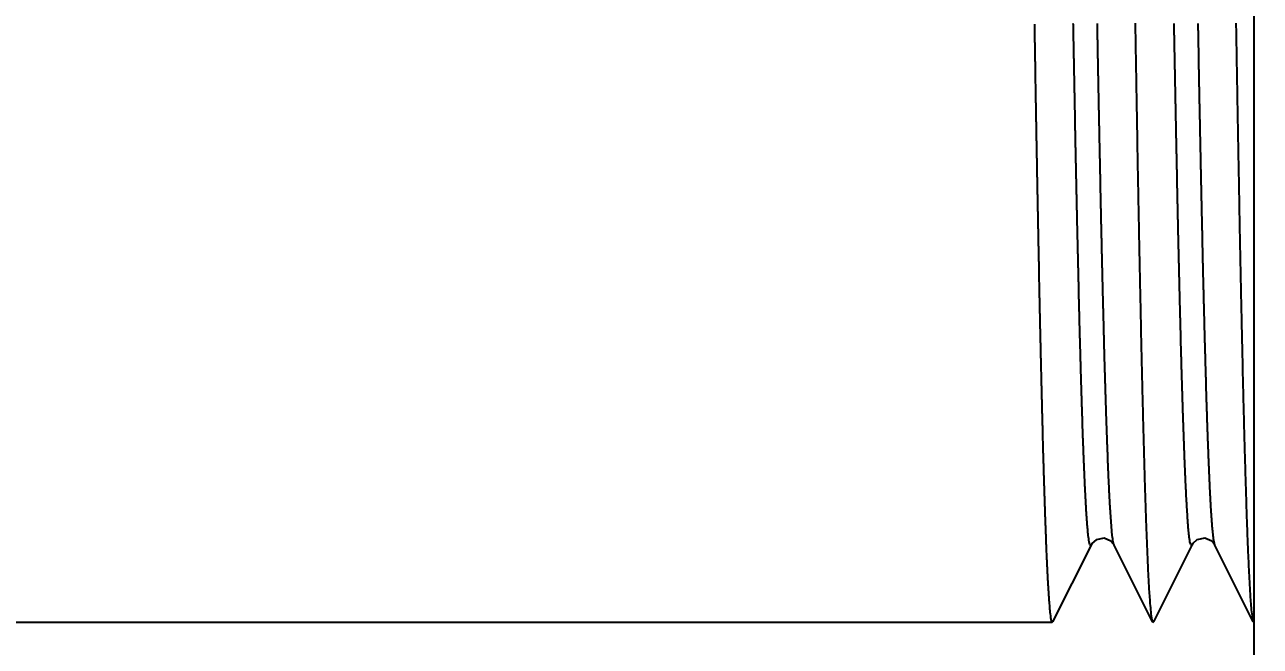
# Model space of a CAD drawing. Header units: millimetres. Extents: x 0 to 3800, y -67 to 2530.
# Drawn here: x 2279.82 to 2298.69, y 1448.22 to 1457.72 of the extents above; entities that cross this region are included whole.
import ezdxf

# ---------------------------------------------------------------- set-up
doc = ezdxf.new("R2010")
doc.units = ezdxf.units.MM
doc.layers.add('내부선 및 부속', color=4, linetype='Continuous')
doc.layers.add('치수선', color=7, linetype='Continuous')
doc.styles.add('____', font='')
doc.styles.get('____').set_extended_font_data('굴림')
doc.dimstyles.new('MSADIM', dxfattribs={"dimtxt": 33, "dimasz": 17, "dimexe": 10, "dimexo": 7.5, "dimgap": 10, "dimtad": 0, "dimtih": 1, "dimtoh": 1, "dimdec": 0, "dimzin": 1, "dimdsep": 46, "dimtxsty": '____', "dimcen": 11.25, "dimadec": 0, "dimazin": 0, "dimtfac": 1, "dimtdec": 0, "dimtix": 1, "dimtmove": 0, "dimatfit": 3, "dimfxl": 1, "dimtolj": 1, "dimtzin": 1, "dimarcsym": 0})

# ---------------------------------------------------------------- blocks, each defined once
blk = doc.blocks.new('*D35')
at = {"layer": '치수선', "color": 0, "linetype": 'Continuous', "lineweight": -2, "transparency": 16777216}
for p, q in [((2924.524, 1577.512), (2924.524, 1252.002)), ((2244.524, 1269.502), (2244.524, 1272.002)), ((2261.524, 1262.002), (2547.243, 1262.002)), ((2907.524, 1262.002), (2621.804, 1262.002))]:
    blk.add_line(p, q, dxfattribs=at)
at = {"layer": '치수선', "color": 0, "linetype": 'Continuous', "transparency": 16777216}
for points in [[(2261.524, 1264.835), (2261.524, 1259.168), (2244.524, 1262.002)], [(2907.524, 1264.835), (2907.524, 1259.168), (2924.524, 1262.002)]]:
    blk.add_solid(points, dxfattribs=at)
at = {"layer": '치수선', "color": 0, "linetype": 'Continuous', "transparency": 16777216, "insert": (2584.524, 1262.002), "char_height": 25, "attachment_point": 5, "style": '____'}
blk.add_mtext('\\A1;680', dxfattribs=at)

msp = doc.modelspace()

# ---------------------------------------------------------------- linework, layer by layer
at = {"layer": '내부선 및 부속', "linetype": 'Continuous'}
for p, q in [((2298.594, 1483.356), (2298.594, 1446.668)), ((2296.109, 1449.767), (2295.522, 1448.594)), ((2297.047, 1448.594), (2296.46, 1449.767)), ((2297.649, 1449.767), (2297.062, 1448.594)), ((2298.587, 1448.594), (2298, 1449.767)), ((2260.948, 1448.587), (2295.515, 1448.587)), ((2260.948, 1448.587), (2295.515, 1448.587)), ((2295.514, 1448.587), (2295.515, 1448.587)), ((2297.047, 1448.594), (2297.055, 1448.587)), ((2297.055, 1448.587), (2297.062, 1448.594))]:
    msp.add_line(p, q, dxfattribs=at)
at = {"layer": '내부선 및 부속', "linetype": 'Continuous', "flags": 128}
for points in [[(2296.782, 1457.742), (2296.783, 1457.711), (2296.783, 1457.68), (2296.784, 1457.649), (2296.785, 1457.618), (2296.785, 1457.587), (2296.786, 1457.556), (2296.786, 1457.524), (2296.787, 1457.493), (2296.787, 1457.462), (2296.788, 1457.431), (2296.788, 1457.4), (2296.789, 1457.369), (2296.789, 1457.338), (2296.79, 1457.306), (2296.79, 1457.275), (2296.791, 1457.244), (2296.791, 1457.213), (2296.792, 1457.182), (2296.792, 1457.151), (2296.793, 1457.12), (2296.793, 1457.089), (2296.794, 1457.057), (2296.795, 1457.026), (2296.795, 1456.995), (2296.796, 1456.964), (2296.796, 1456.933), (2296.797, 1456.902), (2296.797, 1456.871), (2296.798, 1456.839), (2296.798, 1456.808), (2296.799, 1456.777), (2296.799, 1456.746), (2296.8, 1456.715), (2296.8, 1456.684), (2296.801, 1456.653), (2296.801, 1456.622), (2296.802, 1456.59), (2296.803, 1456.559), (2296.803, 1456.528), (2296.803, 1456.528), (2296.804, 1456.497), (2296.804, 1456.466), (2296.805, 1456.435), (2296.805, 1456.404), (2296.806, 1456.372), (2296.806, 1456.341), (2296.807, 1456.31), (2296.807, 1456.279), (2296.808, 1456.248), (2296.809, 1456.217), (2296.809, 1456.186), (2296.81, 1456.155), (2296.81, 1456.123), (2296.811, 1456.092), (2296.811, 1456.061), (2296.812, 1456.03), (2296.812, 1455.999), (2296.813, 1455.968), (2296.814, 1455.937), (2296.814, 1455.905), (2296.815, 1455.874), (2296.815, 1455.843), (2296.816, 1455.812), (2296.816, 1455.781), (2296.817, 1455.75), (2296.817, 1455.719), (2296.818, 1455.688), (2296.819, 1455.656), (2296.819, 1455.625), (2296.82, 1455.594), (2296.82, 1455.563), (2296.821, 1455.532), (2296.821, 1455.501), (2296.822, 1455.47), (2296.823, 1455.438), (2296.823, 1455.407), (2296.824, 1455.376), (2296.824, 1455.345), (2296.825, 1455.314), (2296.825, 1455.283), (2296.826, 1455.252), (2296.827, 1455.221), (2296.827, 1455.189), (2296.828, 1455.158), (2296.828, 1455.127), (2296.829, 1455.096), (2296.83, 1455.065), (2296.83, 1455.034), (2296.831, 1455.003), (2296.831, 1454.972), (2296.832, 1454.94), (2296.832, 1454.909), (2296.833, 1454.878), (2296.834, 1454.847), (2296.834, 1454.816), (2296.835, 1454.785), (2296.835, 1454.754), (2296.836, 1454.722), (2296.837, 1454.691), (2296.837, 1454.66), (2296.838, 1454.629), (2296.838, 1454.598), (2296.839, 1454.567), (2296.84, 1454.536), (2296.84, 1454.505), (2296.841, 1454.473), (2296.841, 1454.442), (2296.842, 1454.411), (2296.843, 1454.38), (2296.843, 1454.349), (2296.844, 1454.318), (2296.844, 1454.287), (2296.845, 1454.255), (2296.846, 1454.224), (2296.846, 1454.193), (2296.847, 1454.162), (2296.848, 1454.131), (2296.848, 1454.1), (2296.849, 1454.069), (2296.849, 1454.038), (2296.85, 1454.006), (2296.851, 1453.975), (2296.851, 1453.944), (2296.852, 1453.913), (2296.853, 1453.882), (2296.853, 1453.851), (2296.854, 1453.82), (2296.854, 1453.789), (2296.855, 1453.757), (2296.856, 1453.726), (2296.856, 1453.695), (2296.857, 1453.664), (2296.858, 1453.633), (2296.858, 1453.602), (2296.859, 1453.571), (2296.86, 1453.539), (2296.86, 1453.508), (2296.861, 1453.477), (2296.862, 1453.446), (2296.862, 1453.415), (2296.862, 1453.415), (2296.863, 1453.384), (2296.864, 1453.353), (2296.864, 1453.322), (2296.865, 1453.29), (2296.866, 1453.259), (2296.866, 1453.228), (2296.867, 1453.197), (2296.868, 1453.166), (2296.868, 1453.135), (2296.869, 1453.104), (2296.87, 1453.073), (2296.87, 1453.041), (2296.871, 1453.01), (2296.872, 1452.979), (2296.872, 1452.948), (2296.873, 1452.917), (2296.874, 1452.886), (2296.874, 1452.855), (2296.875, 1452.823), (2296.876, 1452.792), (2296.876, 1452.761), (2296.877, 1452.73), (2296.878, 1452.699), (2296.878, 1452.668), (2296.879, 1452.637), (2296.88, 1452.606), (2296.881, 1452.574), (2296.881, 1452.543), (2296.882, 1452.512), (2296.883, 1452.481), (2296.883, 1452.45), (2296.884, 1452.419), (2296.885, 1452.388), (2296.886, 1452.357), (2296.886, 1452.325), (2296.887, 1452.294), (2296.888, 1452.263), (2296.889, 1452.232), (2296.889, 1452.201), (2296.89, 1452.17), (2296.891, 1452.139), (2296.892, 1452.108), (2296.892, 1452.076), (2296.893, 1452.045), (2296.894, 1452.014), (2296.895, 1451.983), (2296.895, 1451.952), (2296.896, 1451.921), (2296.897, 1451.89), (2296.898, 1451.858), (2296.898, 1451.827), (2296.899, 1451.796), (2296.9, 1451.765), (2296.901, 1451.734), (2296.902, 1451.703), (2296.902, 1451.672), (2296.903, 1451.641), (2296.904, 1451.609), (2296.905, 1451.578), (2296.906, 1451.547), (2296.906, 1451.516), (2296.907, 1451.485), (2296.908, 1451.454), (2296.909, 1451.423), (2296.91, 1451.392), (2296.911, 1451.36), (2296.911, 1451.329), (2296.912, 1451.298), (2296.913, 1451.267), (2296.914, 1451.236), (2296.915, 1451.205), (2296.916, 1451.174), (2296.917, 1451.143), (2296.917, 1451.111), (2296.918, 1451.08), (2296.919, 1451.049), (2296.92, 1451.018), (2296.921, 1450.987), (2296.922, 1450.956), (2296.923, 1450.925), (2296.924, 1450.894), (2296.925, 1450.862), (2296.925, 1450.831), (2296.926, 1450.8), (2296.927, 1450.769), (2296.928, 1450.738), (2296.929, 1450.707), (2296.93, 1450.676), (2296.931, 1450.645), (2296.932, 1450.613), (2296.933, 1450.582), (2296.934, 1450.551), (2296.935, 1450.52), (2296.936, 1450.489), (2296.937, 1450.458), (2296.938, 1450.427), (2296.939, 1450.396), (2296.94, 1450.364), (2296.941, 1450.333), (2296.942, 1450.302), (2296.942, 1450.302), (2296.943, 1450.271), (2296.944, 1450.24), (2296.945, 1450.209), (2296.946, 1450.178), (2296.947, 1450.147), (2296.948, 1450.116), (2296.95, 1450.084), (2296.951, 1450.053), (2296.952, 1450.022), (2296.953, 1449.991), (2296.954, 1449.96), (2296.955, 1449.929), (2296.956, 1449.898), (2296.958, 1449.867), (2296.959, 1449.835), (2296.96, 1449.804), (2296.961, 1449.773), (2296.963, 1449.742), (2296.964, 1449.711), (2296.965, 1449.68), (2296.966, 1449.649), (2296.968, 1449.618), (2296.969, 1449.587), (2296.97, 1449.555), (2296.972, 1449.524), (2296.973, 1449.493), (2296.975, 1449.462), (2296.976, 1449.431), (2296.978, 1449.4), (2296.979, 1449.369), (2296.981, 1449.338), (2296.982, 1449.307), (2296.984, 1449.276), (2296.985, 1449.244), (2296.987, 1449.213), (2296.989, 1449.182), (2296.991, 1449.151), (2296.992, 1449.12), (2296.994, 1449.089), (2296.996, 1449.058), (2296.998, 1449.027), (2297, 1448.996), (2297.002, 1448.965), (2297.005, 1448.934), (2297.007, 1448.903), (2297.009, 1448.872), (2297.012, 1448.841), (2297.015, 1448.81), (2297.018, 1448.779), (2297.021, 1448.748), (2297.024, 1448.717), (2297.028, 1448.686), (2297.033, 1448.655), (2297.039, 1448.624), (2297.048, 1448.595), (2297.048, 1448.595)], [(2298.322, 1457.742), (2298.323, 1457.711), (2298.323, 1457.68), (2298.324, 1457.649), (2298.324, 1457.618), (2298.325, 1457.587), (2298.325, 1457.556), (2298.326, 1457.524), (2298.326, 1457.493), (2298.327, 1457.462), (2298.327, 1457.431), (2298.328, 1457.4), (2298.329, 1457.369), (2298.329, 1457.338), (2298.33, 1457.306), (2298.33, 1457.275), (2298.331, 1457.244), (2298.331, 1457.213), (2298.332, 1457.182), (2298.332, 1457.151), (2298.333, 1457.12), (2298.333, 1457.089), (2298.334, 1457.057), (2298.334, 1457.026), (2298.335, 1456.995), (2298.335, 1456.964), (2298.336, 1456.933), (2298.336, 1456.902), (2298.337, 1456.871), (2298.338, 1456.839), (2298.338, 1456.808), (2298.339, 1456.777), (2298.339, 1456.746), (2298.34, 1456.715), (2298.34, 1456.684), (2298.341, 1456.653), (2298.341, 1456.622), (2298.342, 1456.59), (2298.342, 1456.559), (2298.343, 1456.528), (2298.343, 1456.528), (2298.343, 1456.497), (2298.344, 1456.466), (2298.345, 1456.435), (2298.345, 1456.404), (2298.346, 1456.372), (2298.346, 1456.341), (2298.347, 1456.31), (2298.347, 1456.279), (2298.348, 1456.248), (2298.348, 1456.217), (2298.349, 1456.186), (2298.349, 1456.155), (2298.35, 1456.123), (2298.351, 1456.092), (2298.351, 1456.061), (2298.352, 1456.03), (2298.352, 1455.999), (2298.353, 1455.968), (2298.353, 1455.937), (2298.354, 1455.905), (2298.354, 1455.874), (2298.355, 1455.843), (2298.356, 1455.812), (2298.356, 1455.781), (2298.357, 1455.75), (2298.357, 1455.719), (2298.358, 1455.688), (2298.358, 1455.656), (2298.359, 1455.625), (2298.36, 1455.594), (2298.36, 1455.563), (2298.361, 1455.532), (2298.361, 1455.501), (2298.362, 1455.47), (2298.362, 1455.438), (2298.363, 1455.407), (2298.364, 1455.376), (2298.364, 1455.345), (2298.365, 1455.314), (2298.365, 1455.283), (2298.366, 1455.252), (2298.366, 1455.221), (2298.367, 1455.189), (2298.368, 1455.158), (2298.368, 1455.127), (2298.369, 1455.096), (2298.369, 1455.065), (2298.37, 1455.034), (2298.371, 1455.003), (2298.371, 1454.972), (2298.372, 1454.94), (2298.372, 1454.909), (2298.373, 1454.878), (2298.373, 1454.847), (2298.374, 1454.816), (2298.375, 1454.785), (2298.375, 1454.754), (2298.376, 1454.722), (2298.376, 1454.691), (2298.377, 1454.66), (2298.378, 1454.629), (2298.378, 1454.598), (2298.379, 1454.567), (2298.379, 1454.536), (2298.38, 1454.505), (2298.381, 1454.473), (2298.381, 1454.442), (2298.382, 1454.411), (2298.382, 1454.38), (2298.383, 1454.349), (2298.384, 1454.318), (2298.384, 1454.287), (2298.385, 1454.255), (2298.386, 1454.224), (2298.386, 1454.193), (2298.387, 1454.162), (2298.387, 1454.131), (2298.388, 1454.1), (2298.389, 1454.069), (2298.389, 1454.038), (2298.39, 1454.006), (2298.39, 1453.975), (2298.391, 1453.944), (2298.392, 1453.913), (2298.392, 1453.882), (2298.393, 1453.851), (2298.394, 1453.82), (2298.394, 1453.789), (2298.395, 1453.757), (2298.396, 1453.726), (2298.396, 1453.695), (2298.397, 1453.664), (2298.397, 1453.633), (2298.398, 1453.602), (2298.399, 1453.571), (2298.399, 1453.539), (2298.4, 1453.508), (2298.401, 1453.477), (2298.401, 1453.446), (2298.402, 1453.415), (2298.402, 1453.415), (2298.403, 1453.384), (2298.403, 1453.353), (2298.404, 1453.322), (2298.405, 1453.29), (2298.405, 1453.259), (2298.406, 1453.228), (2298.407, 1453.197), (2298.407, 1453.166), (2298.408, 1453.135), (2298.409, 1453.104), (2298.409, 1453.073), (2298.41, 1453.041), (2298.411, 1453.01), (2298.411, 1452.979), (2298.412, 1452.948), (2298.413, 1452.917), (2298.413, 1452.886), (2298.414, 1452.855), (2298.415, 1452.823), (2298.416, 1452.792), (2298.416, 1452.761), (2298.417, 1452.73), (2298.418, 1452.699), (2298.418, 1452.668), (2298.419, 1452.637), (2298.42, 1452.606), (2298.42, 1452.574), (2298.421, 1452.543), (2298.422, 1452.512), (2298.423, 1452.481), (2298.423, 1452.45), (2298.424, 1452.419), (2298.425, 1452.388), (2298.425, 1452.357), (2298.426, 1452.325), (2298.427, 1452.294), (2298.428, 1452.263), (2298.428, 1452.232), (2298.429, 1452.201), (2298.43, 1452.17), (2298.431, 1452.139), (2298.431, 1452.108), (2298.432, 1452.076), (2298.433, 1452.045), (2298.434, 1452.014), (2298.434, 1451.983), (2298.435, 1451.952), (2298.436, 1451.921), (2298.437, 1451.89), (2298.437, 1451.858), (2298.438, 1451.827), (2298.439, 1451.796), (2298.44, 1451.765), (2298.441, 1451.734), (2298.441, 1451.703), (2298.442, 1451.672), (2298.443, 1451.641), (2298.444, 1451.609), (2298.445, 1451.578), (2298.445, 1451.547), (2298.446, 1451.516), (2298.447, 1451.485), (2298.448, 1451.454), (2298.449, 1451.423), (2298.45, 1451.392), (2298.45, 1451.36), (2298.451, 1451.329), (2298.452, 1451.298), (2298.453, 1451.267), (2298.454, 1451.236), (2298.455, 1451.205), (2298.455, 1451.174), (2298.456, 1451.143), (2298.457, 1451.111), (2298.458, 1451.08), (2298.459, 1451.049), (2298.46, 1451.018), (2298.461, 1450.987), (2298.462, 1450.956), (2298.463, 1450.925), (2298.463, 1450.894), (2298.464, 1450.862), (2298.465, 1450.831), (2298.466, 1450.8), (2298.467, 1450.769), (2298.468, 1450.738), (2298.469, 1450.707), (2298.47, 1450.676), (2298.471, 1450.645), (2298.472, 1450.613), (2298.473, 1450.582), (2298.474, 1450.551), (2298.475, 1450.52), (2298.476, 1450.489), (2298.477, 1450.458), (2298.478, 1450.427), (2298.479, 1450.396), (2298.48, 1450.364), (2298.481, 1450.333), (2298.482, 1450.302), (2298.482, 1450.302), (2298.483, 1450.271), (2298.484, 1450.24), (2298.485, 1450.209), (2298.486, 1450.178), (2298.487, 1450.147), (2298.488, 1450.116), (2298.489, 1450.084), (2298.491, 1450.053), (2298.492, 1450.022), (2298.493, 1449.991), (2298.494, 1449.96), (2298.495, 1449.929), (2298.496, 1449.898), (2298.497, 1449.867), (2298.499, 1449.835), (2298.5, 1449.804), (2298.501, 1449.773), (2298.502, 1449.742), (2298.504, 1449.711), (2298.505, 1449.68), (2298.506, 1449.649), (2298.508, 1449.618), (2298.509, 1449.587), (2298.51, 1449.555), (2298.512, 1449.524), (2298.513, 1449.493), (2298.515, 1449.462), (2298.516, 1449.431), (2298.517, 1449.4), (2298.519, 1449.369), (2298.52, 1449.338), (2298.522, 1449.307), (2298.524, 1449.276), (2298.525, 1449.244), (2298.527, 1449.213), (2298.529, 1449.182), (2298.53, 1449.151), (2298.532, 1449.12), (2298.534, 1449.089), (2298.536, 1449.058), (2298.538, 1449.027), (2298.54, 1448.996), (2298.542, 1448.965), (2298.544, 1448.934), (2298.547, 1448.903), (2298.549, 1448.872), (2298.552, 1448.841), (2298.555, 1448.81), (2298.557, 1448.779), (2298.561, 1448.748), (2298.564, 1448.717), (2298.568, 1448.686), (2298.573, 1448.655), (2298.578, 1448.624), (2298.588, 1448.595), (2298.588, 1448.595)], [(2295.243, 1457.722), (2295.243, 1457.696), (2295.244, 1457.669), (2295.244, 1457.643), (2295.245, 1457.617), (2295.245, 1457.59), (2295.246, 1457.564), (2295.246, 1457.538), (2295.246, 1457.511), (2295.247, 1457.485), (2295.247, 1457.459), (2295.248, 1457.432), (2295.248, 1457.406), (2295.249, 1457.38), (2295.249, 1457.353), (2295.25, 1457.327), (2295.25, 1457.301), (2295.25, 1457.274), (2295.251, 1457.248), (2295.251, 1457.221), (2295.252, 1457.195), (2295.252, 1457.169), (2295.253, 1457.142), (2295.253, 1457.116), (2295.254, 1457.09), (2295.254, 1457.063), (2295.255, 1457.037), (2295.255, 1457.011), (2295.255, 1456.984), (2295.256, 1456.958), (2295.256, 1456.932), (2295.257, 1456.905), (2295.257, 1456.879), (2295.258, 1456.853), (2295.258, 1456.826), (2295.259, 1456.8), (2295.259, 1456.774), (2295.259, 1456.747), (2295.26, 1456.721), (2295.26, 1456.695), (2295.261, 1456.668), (2295.261, 1456.642), (2295.262, 1456.615), (2295.262, 1456.589), (2295.263, 1456.563), (2295.263, 1456.536), (2295.264, 1456.51), (2295.264, 1456.484), (2295.265, 1456.457), (2295.265, 1456.431), (2295.265, 1456.405), (2295.266, 1456.378), (2295.266, 1456.352), (2295.267, 1456.326), (2295.267, 1456.299), (2295.268, 1456.273), (2295.268, 1456.247), (2295.269, 1456.22), (2295.269, 1456.194), (2295.27, 1456.168), (2295.27, 1456.141), (2295.271, 1456.115), (2295.271, 1456.089), (2295.271, 1456.062), (2295.272, 1456.036), (2295.272, 1456.01), (2295.273, 1455.983), (2295.273, 1455.957), (2295.274, 1455.93), (2295.274, 1455.904), (2295.275, 1455.878), (2295.275, 1455.851), (2295.276, 1455.825), (2295.276, 1455.799), (2295.277, 1455.772), (2295.277, 1455.746), (2295.278, 1455.72), (2295.278, 1455.693), (2295.279, 1455.667), (2295.279, 1455.641), (2295.28, 1455.614), (2295.28, 1455.588), (2295.281, 1455.562), (2295.281, 1455.535), (2295.281, 1455.509), (2295.282, 1455.483), (2295.282, 1455.456), (2295.283, 1455.43), (2295.283, 1455.404), (2295.284, 1455.377), (2295.284, 1455.351), (2295.285, 1455.325), (2295.285, 1455.298), (2295.286, 1455.272), (2295.286, 1455.245), (2295.287, 1455.219), (2295.287, 1455.193), (2295.288, 1455.166), (2295.288, 1455.14), (2295.289, 1455.114), (2295.289, 1455.087), (2295.289, 1455.087), (2295.29, 1455.061), (2295.29, 1455.035), (2295.291, 1455.008), (2295.291, 1454.982), (2295.292, 1454.956), (2295.292, 1454.929), (2295.293, 1454.903), (2295.293, 1454.877), (2295.294, 1454.85), (2295.294, 1454.824), (2295.295, 1454.798), (2295.295, 1454.771), (2295.296, 1454.745), (2295.296, 1454.719), (2295.297, 1454.692), (2295.297, 1454.666), (2295.298, 1454.64), (2295.298, 1454.613), (2295.299, 1454.587), (2295.299, 1454.56), (2295.3, 1454.534), (2295.3, 1454.508), (2295.301, 1454.481), (2295.301, 1454.455), (2295.302, 1454.429), (2295.302, 1454.402), (2295.303, 1454.376), (2295.303, 1454.35), (2295.304, 1454.323), (2295.304, 1454.297), (2295.305, 1454.271), (2295.305, 1454.244), (2295.306, 1454.218), (2295.307, 1454.192), (2295.307, 1454.165), (2295.308, 1454.139), (2295.308, 1454.113), (2295.309, 1454.086), (2295.309, 1454.06), (2295.31, 1454.034), (2295.31, 1454.007), (2295.311, 1453.981), (2295.311, 1453.955), (2295.312, 1453.928), (2295.312, 1453.902), (2295.313, 1453.875), (2295.313, 1453.849), (2295.314, 1453.823), (2295.314, 1453.796), (2295.315, 1453.77), (2295.316, 1453.744), (2295.316, 1453.717), (2295.317, 1453.691), (2295.317, 1453.665), (2295.318, 1453.638), (2295.318, 1453.612), (2295.319, 1453.586), (2295.319, 1453.559), (2295.32, 1453.533), (2295.32, 1453.507), (2295.321, 1453.48), (2295.322, 1453.454), (2295.322, 1453.428), (2295.323, 1453.401), (2295.323, 1453.375), (2295.324, 1453.349), (2295.324, 1453.322), (2295.325, 1453.296), (2295.325, 1453.27), (2295.326, 1453.243), (2295.327, 1453.217), (2295.327, 1453.191), (2295.328, 1453.164), (2295.328, 1453.138), (2295.329, 1453.111), (2295.329, 1453.085), (2295.33, 1453.059), (2295.331, 1453.032), (2295.331, 1453.006), (2295.332, 1452.98), (2295.332, 1452.953), (2295.333, 1452.927), (2295.333, 1452.901), (2295.334, 1452.874), (2295.335, 1452.848), (2295.335, 1452.822), (2295.336, 1452.795), (2295.336, 1452.769), (2295.337, 1452.743), (2295.338, 1452.716), (2295.338, 1452.69), (2295.339, 1452.664), (2295.339, 1452.637), (2295.34, 1452.611), (2295.341, 1452.585), (2295.341, 1452.558), (2295.342, 1452.532), (2295.342, 1452.506), (2295.343, 1452.479), (2295.344, 1452.453), (2295.344, 1452.453), (2295.344, 1452.427), (2295.345, 1452.4), (2295.345, 1452.374), (2295.346, 1452.347), (2295.347, 1452.321), (2295.347, 1452.295), (2295.348, 1452.268), (2295.349, 1452.242), (2295.349, 1452.216), (2295.35, 1452.189), (2295.35, 1452.163), (2295.351, 1452.137), (2295.352, 1452.11), (2295.352, 1452.084), (2295.353, 1452.058), (2295.354, 1452.031), (2295.354, 1452.005), (2295.355, 1451.979), (2295.356, 1451.952), (2295.356, 1451.926), (2295.357, 1451.9), (2295.357, 1451.873), (2295.358, 1451.847), (2295.359, 1451.821), (2295.359, 1451.794), (2295.36, 1451.768), (2295.361, 1451.742), (2295.361, 1451.715), (2295.362, 1451.689), (2295.363, 1451.663), (2295.363, 1451.636), (2295.364, 1451.61), (2295.365, 1451.584), (2295.366, 1451.557), (2295.366, 1451.531), (2295.367, 1451.505), (2295.368, 1451.478), (2295.368, 1451.452), (2295.369, 1451.425), (2295.37, 1451.399), (2295.37, 1451.373), (2295.371, 1451.346), (2295.372, 1451.32), (2295.373, 1451.294), (2295.373, 1451.267), (2295.374, 1451.241), (2295.375, 1451.215), (2295.375, 1451.188), (2295.376, 1451.162), (2295.377, 1451.136), (2295.378, 1451.109), (2295.378, 1451.083), (2295.379, 1451.057), (2295.38, 1451.03), (2295.381, 1451.004), (2295.381, 1450.978), (2295.382, 1450.951), (2295.383, 1450.925), (2295.384, 1450.899), (2295.384, 1450.872), (2295.385, 1450.846), (2295.386, 1450.82), (2295.387, 1450.793), (2295.388, 1450.767), (2295.388, 1450.741), (2295.389, 1450.714), (2295.39, 1450.688), (2295.391, 1450.662), (2295.392, 1450.635), (2295.392, 1450.609), (2295.393, 1450.583), (2295.394, 1450.556), (2295.395, 1450.53), (2295.396, 1450.504), (2295.396, 1450.477), (2295.397, 1450.451), (2295.398, 1450.425), (2295.399, 1450.398), (2295.4, 1450.372), (2295.401, 1450.346), (2295.402, 1450.319), (2295.403, 1450.293), (2295.403, 1450.267), (2295.404, 1450.24), (2295.405, 1450.214), (2295.406, 1450.188), (2295.407, 1450.161), (2295.408, 1450.135), (2295.409, 1450.109), (2295.41, 1450.082), (2295.411, 1450.056), (2295.412, 1450.03), (2295.413, 1450.003), (2295.414, 1449.977), (2295.415, 1449.951), (2295.416, 1449.924), (2295.417, 1449.898), (2295.418, 1449.872), (2295.419, 1449.845), (2295.42, 1449.819), (2295.42, 1449.819), (2295.421, 1449.793), (2295.422, 1449.766), (2295.423, 1449.74), (2295.424, 1449.714), (2295.425, 1449.687), (2295.426, 1449.661), (2295.427, 1449.635), (2295.428, 1449.608), (2295.429, 1449.582), (2295.431, 1449.556), (2295.432, 1449.529), (2295.433, 1449.503), (2295.434, 1449.477), (2295.435, 1449.45), (2295.437, 1449.424), (2295.438, 1449.398), (2295.439, 1449.371), (2295.44, 1449.345), (2295.442, 1449.319), (2295.443, 1449.292), (2295.445, 1449.266), (2295.446, 1449.24), (2295.447, 1449.213), (2295.449, 1449.187), (2295.45, 1449.161), (2295.452, 1449.135), (2295.453, 1449.108), (2295.455, 1449.082), (2295.457, 1449.056), (2295.458, 1449.029), (2295.46, 1449.003), (2295.462, 1448.977), (2295.464, 1448.95), (2295.465, 1448.924), (2295.467, 1448.898), (2295.47, 1448.872), (2295.472, 1448.845), (2295.474, 1448.819), (2295.476, 1448.793), (2295.479, 1448.767), (2295.482, 1448.74), (2295.485, 1448.714), (2295.488, 1448.688), (2295.492, 1448.662), (2295.496, 1448.636), (2295.502, 1448.61), (2295.514, 1448.587), (2295.514, 1448.587)], [(2296.109, 1449.768), (2296.093, 1449.769), (2296.086, 1449.792), (2296.081, 1449.815), (2296.077, 1449.838), (2296.073, 1449.862), (2296.07, 1449.886), (2296.067, 1449.909), (2296.065, 1449.933), (2296.062, 1449.957), (2296.06, 1449.981), (2296.058, 1450.004), (2296.055, 1450.028), (2296.053, 1450.052), (2296.052, 1450.076), (2296.05, 1450.1), (2296.048, 1450.123), (2296.046, 1450.147), (2296.044, 1450.171), (2296.043, 1450.195), (2296.041, 1450.219), (2296.04, 1450.242), (2296.038, 1450.266), (2296.037, 1450.29), (2296.035, 1450.314), (2296.034, 1450.338), (2296.032, 1450.362), (2296.031, 1450.385), (2296.03, 1450.409), (2296.028, 1450.433), (2296.027, 1450.457), (2296.026, 1450.481), (2296.025, 1450.505), (2296.023, 1450.528), (2296.022, 1450.552), (2296.021, 1450.576), (2296.02, 1450.6), (2296.019, 1450.624), (2296.017, 1450.648), (2296.016, 1450.671), (2296.015, 1450.695), (2296.014, 1450.719), (2296.013, 1450.743), (2296.012, 1450.767), (2296.011, 1450.791), (2296.01, 1450.814), (2296.009, 1450.838), (2296.008, 1450.862), (2296.007, 1450.886), (2296.006, 1450.91), (2296.005, 1450.934), (2296.004, 1450.958), (2296.003, 1450.981), (2296.002, 1451.005), (2296.001, 1451.029), (2296, 1451.053), (2295.999, 1451.077), (2295.998, 1451.101), (2295.997, 1451.124), (2295.996, 1451.148), (2295.995, 1451.172), (2295.994, 1451.196), (2295.993, 1451.22), (2295.992, 1451.244), (2295.992, 1451.268), (2295.991, 1451.291), (2295.99, 1451.315), (2295.989, 1451.339), (2295.988, 1451.363), (2295.987, 1451.387), (2295.986, 1451.411), (2295.986, 1451.435), (2295.985, 1451.458), (2295.984, 1451.482), (2295.983, 1451.506), (2295.982, 1451.53), (2295.981, 1451.554), (2295.981, 1451.578), (2295.98, 1451.602), (2295.979, 1451.625), (2295.978, 1451.649), (2295.977, 1451.673), (2295.977, 1451.697), (2295.976, 1451.721), (2295.975, 1451.745), (2295.974, 1451.768), (2295.974, 1451.792), (2295.973, 1451.816), (2295.972, 1451.84), (2295.971, 1451.864), (2295.97, 1451.888), (2295.97, 1451.912), (2295.969, 1451.935), (2295.968, 1451.959), (2295.968, 1451.983), (2295.967, 1452.007), (2295.966, 1452.031), (2295.965, 1452.055), (2295.965, 1452.079), (2295.964, 1452.102), (2295.963, 1452.126), (2295.963, 1452.126), (2295.962, 1452.15), (2295.962, 1452.174), (2295.961, 1452.198), (2295.96, 1452.222), (2295.96, 1452.246), (2295.959, 1452.269), (2295.958, 1452.293), (2295.958, 1452.317), (2295.957, 1452.341), (2295.956, 1452.365), (2295.955, 1452.389), (2295.955, 1452.413), (2295.954, 1452.436), (2295.953, 1452.46), (2295.953, 1452.484), (2295.952, 1452.508), (2295.951, 1452.532), (2295.951, 1452.556), (2295.95, 1452.58), (2295.949, 1452.604), (2295.949, 1452.627), (2295.948, 1452.651), (2295.947, 1452.675), (2295.947, 1452.699), (2295.946, 1452.723), (2295.946, 1452.747), (2295.945, 1452.771), (2295.944, 1452.794), (2295.944, 1452.818), (2295.943, 1452.842), (2295.942, 1452.866), (2295.942, 1452.89), (2295.941, 1452.914), (2295.94, 1452.938), (2295.94, 1452.961), (2295.939, 1452.985), (2295.939, 1453.009), (2295.938, 1453.033), (2295.937, 1453.057), (2295.937, 1453.081), (2295.936, 1453.105), (2295.935, 1453.128), (2295.935, 1453.152), (2295.934, 1453.176), (2295.934, 1453.2), (2295.933, 1453.224), (2295.932, 1453.248), (2295.932, 1453.272), (2295.931, 1453.295), (2295.931, 1453.319), (2295.93, 1453.343), (2295.929, 1453.367), (2295.929, 1453.391), (2295.928, 1453.415), (2295.928, 1453.439), (2295.927, 1453.462), (2295.926, 1453.486), (2295.926, 1453.51), (2295.925, 1453.534), (2295.925, 1453.558), (2295.924, 1453.582), (2295.924, 1453.606), (2295.923, 1453.629), (2295.922, 1453.653), (2295.922, 1453.677), (2295.921, 1453.701), (2295.921, 1453.725), (2295.92, 1453.749), (2295.92, 1453.773), (2295.919, 1453.797), (2295.918, 1453.82), (2295.918, 1453.844), (2295.917, 1453.868), (2295.917, 1453.892), (2295.916, 1453.916), (2295.916, 1453.94), (2295.915, 1453.964), (2295.915, 1453.987), (2295.914, 1454.011), (2295.913, 1454.035), (2295.913, 1454.059), (2295.912, 1454.083), (2295.912, 1454.107), (2295.911, 1454.131), (2295.911, 1454.154), (2295.91, 1454.178), (2295.91, 1454.202), (2295.909, 1454.226), (2295.908, 1454.25), (2295.908, 1454.274), (2295.907, 1454.298), (2295.907, 1454.321), (2295.906, 1454.345), (2295.906, 1454.369), (2295.905, 1454.393), (2295.905, 1454.417), (2295.904, 1454.441), (2295.904, 1454.465), (2295.903, 1454.489), (2295.903, 1454.512), (2295.903, 1454.512), (2295.902, 1454.536), (2295.902, 1454.56), (2295.901, 1454.584), (2295.901, 1454.608), (2295.9, 1454.632), (2295.899, 1454.656), (2295.899, 1454.679), (2295.898, 1454.703), (2295.898, 1454.727), (2295.897, 1454.751), (2295.897, 1454.775), (2295.896, 1454.799), (2295.896, 1454.823), (2295.895, 1454.846), (2295.895, 1454.87), (2295.894, 1454.894), (2295.894, 1454.918), (2295.893, 1454.942), (2295.893, 1454.966), (2295.892, 1454.99), (2295.892, 1455.013), (2295.891, 1455.037), (2295.891, 1455.061), (2295.89, 1455.085), (2295.89, 1455.109), (2295.889, 1455.133), (2295.889, 1455.157), (2295.888, 1455.181), (2295.888, 1455.204), (2295.887, 1455.228), (2295.887, 1455.252), (2295.886, 1455.276), (2295.886, 1455.3), (2295.885, 1455.324), (2295.885, 1455.348), (2295.884, 1455.371), (2295.884, 1455.395), (2295.883, 1455.419), (2295.883, 1455.443), (2295.882, 1455.467), (2295.882, 1455.491), (2295.881, 1455.515), (2295.881, 1455.538), (2295.88, 1455.562), (2295.88, 1455.586), (2295.879, 1455.61), (2295.879, 1455.634), (2295.878, 1455.658), (2295.878, 1455.682), (2295.877, 1455.706), (2295.877, 1455.729), (2295.876, 1455.753), (2295.876, 1455.777), (2295.875, 1455.801), (2295.875, 1455.825), (2295.874, 1455.849), (2295.874, 1455.873), (2295.874, 1455.896), (2295.873, 1455.92), (2295.873, 1455.944), (2295.872, 1455.968), (2295.872, 1455.992), (2295.871, 1456.016), (2295.871, 1456.04), (2295.87, 1456.063), (2295.87, 1456.087), (2295.869, 1456.111), (2295.869, 1456.135), (2295.868, 1456.159), (2295.868, 1456.183), (2295.867, 1456.207), (2295.867, 1456.23), (2295.866, 1456.254), (2295.866, 1456.278), (2295.865, 1456.302), (2295.865, 1456.326), (2295.865, 1456.35), (2295.864, 1456.374), (2295.864, 1456.398), (2295.863, 1456.421), (2295.863, 1456.445), (2295.862, 1456.469), (2295.862, 1456.493), (2295.861, 1456.517), (2295.861, 1456.541), (2295.86, 1456.565), (2295.86, 1456.588), (2295.859, 1456.612), (2295.859, 1456.636), (2295.859, 1456.66), (2295.858, 1456.684), (2295.858, 1456.708), (2295.857, 1456.732), (2295.857, 1456.755), (2295.856, 1456.779), (2295.856, 1456.803), (2295.855, 1456.827), (2295.855, 1456.851), (2295.854, 1456.875), (2295.854, 1456.899), (2295.854, 1456.899), (2295.854, 1456.923), (2295.853, 1456.946), (2295.853, 1456.97), (2295.852, 1456.994), (2295.852, 1457.018), (2295.851, 1457.042), (2295.851, 1457.066), (2295.85, 1457.09), (2295.85, 1457.113), (2295.849, 1457.137), (2295.849, 1457.161), (2295.849, 1457.185), (2295.848, 1457.209), (2295.848, 1457.233), (2295.847, 1457.257), (2295.847, 1457.28), (2295.846, 1457.304), (2295.846, 1457.328), (2295.845, 1457.352), (2295.845, 1457.376), (2295.845, 1457.4), (2295.844, 1457.424), (2295.844, 1457.448), (2295.843, 1457.471), (2295.843, 1457.495), (2295.842, 1457.519), (2295.842, 1457.543), (2295.842, 1457.567), (2295.841, 1457.591), (2295.841, 1457.615), (2295.84, 1457.638), (2295.84, 1457.662), (2295.839, 1457.686), (2295.839, 1457.71), (2295.838, 1457.734)], [(2296.461, 1449.768), (2296.453, 1449.79), (2296.448, 1449.814), (2296.444, 1449.837), (2296.441, 1449.861), (2296.437, 1449.885), (2296.434, 1449.908), (2296.432, 1449.932), (2296.429, 1449.956), (2296.427, 1449.979), (2296.425, 1450.003), (2296.423, 1450.027), (2296.421, 1450.051), (2296.419, 1450.075), (2296.417, 1450.098), (2296.415, 1450.122), (2296.414, 1450.146), (2296.412, 1450.17), (2296.41, 1450.194), (2296.409, 1450.217), (2296.407, 1450.241), (2296.405, 1450.265), (2296.404, 1450.289), (2296.403, 1450.313), (2296.401, 1450.336), (2296.4, 1450.36), (2296.398, 1450.384), (2296.397, 1450.408), (2296.396, 1450.432), (2296.394, 1450.456), (2296.393, 1450.479), (2296.392, 1450.503), (2296.391, 1450.527), (2296.389, 1450.551), (2296.388, 1450.575), (2296.387, 1450.599), (2296.386, 1450.622), (2296.385, 1450.646), (2296.384, 1450.67), (2296.383, 1450.694), (2296.381, 1450.718), (2296.38, 1450.742), (2296.379, 1450.766), (2296.378, 1450.789), (2296.377, 1450.813), (2296.376, 1450.837), (2296.375, 1450.861), (2296.374, 1450.885), (2296.373, 1450.909), (2296.372, 1450.932), (2296.371, 1450.956), (2296.37, 1450.98), (2296.369, 1451.004), (2296.368, 1451.028), (2296.367, 1451.052), (2296.366, 1451.076), (2296.365, 1451.099), (2296.364, 1451.123), (2296.363, 1451.147), (2296.363, 1451.171), (2296.362, 1451.195), (2296.361, 1451.219), (2296.36, 1451.243), (2296.359, 1451.266), (2296.358, 1451.29), (2296.357, 1451.314), (2296.356, 1451.338), (2296.355, 1451.362), (2296.355, 1451.386), (2296.354, 1451.409), (2296.353, 1451.433), (2296.352, 1451.457), (2296.351, 1451.481), (2296.35, 1451.505), (2296.35, 1451.529), (2296.349, 1451.553), (2296.348, 1451.576), (2296.347, 1451.6), (2296.346, 1451.624), (2296.346, 1451.648), (2296.345, 1451.672), (2296.344, 1451.696), (2296.343, 1451.72), (2296.342, 1451.743), (2296.342, 1451.767), (2296.341, 1451.791), (2296.34, 1451.815), (2296.339, 1451.839), (2296.339, 1451.863), (2296.338, 1451.887), (2296.337, 1451.91), (2296.336, 1451.934), (2296.336, 1451.958), (2296.335, 1451.982), (2296.334, 1452.006), (2296.333, 1452.03), (2296.333, 1452.054), (2296.332, 1452.077), (2296.331, 1452.101), (2296.33, 1452.125), (2296.33, 1452.149), (2296.33, 1452.149), (2296.329, 1452.173), (2296.328, 1452.197), (2296.328, 1452.221), (2296.327, 1452.244), (2296.326, 1452.268), (2296.326, 1452.292), (2296.325, 1452.316), (2296.324, 1452.34), (2296.323, 1452.364), (2296.323, 1452.388), (2296.322, 1452.411), (2296.321, 1452.435), (2296.321, 1452.459), (2296.32, 1452.483), (2296.319, 1452.507), (2296.319, 1452.531), (2296.318, 1452.555), (2296.317, 1452.578), (2296.317, 1452.602), (2296.316, 1452.626), (2296.315, 1452.65), (2296.315, 1452.674), (2296.314, 1452.698), (2296.313, 1452.722), (2296.313, 1452.745), (2296.312, 1452.769), (2296.312, 1452.793), (2296.311, 1452.817), (2296.31, 1452.841), (2296.31, 1452.865), (2296.309, 1452.889), (2296.308, 1452.912), (2296.308, 1452.936), (2296.307, 1452.96), (2296.306, 1452.984), (2296.306, 1453.008), (2296.305, 1453.032), (2296.305, 1453.056), (2296.304, 1453.079), (2296.303, 1453.103), (2296.303, 1453.127), (2296.302, 1453.151), (2296.302, 1453.175), (2296.301, 1453.199), (2296.3, 1453.223), (2296.3, 1453.246), (2296.299, 1453.27), (2296.299, 1453.294), (2296.298, 1453.318), (2296.297, 1453.342), (2296.297, 1453.366), (2296.296, 1453.39), (2296.296, 1453.414), (2296.295, 1453.437), (2296.294, 1453.461), (2296.294, 1453.485), (2296.293, 1453.509), (2296.293, 1453.533), (2296.292, 1453.557), (2296.291, 1453.581), (2296.291, 1453.604), (2296.29, 1453.628), (2296.29, 1453.652), (2296.289, 1453.676), (2296.289, 1453.7), (2296.288, 1453.724), (2296.287, 1453.748), (2296.287, 1453.771), (2296.286, 1453.795), (2296.286, 1453.819), (2296.285, 1453.843), (2296.285, 1453.867), (2296.284, 1453.891), (2296.283, 1453.915), (2296.283, 1453.938), (2296.282, 1453.962), (2296.282, 1453.986), (2296.281, 1454.01), (2296.281, 1454.034), (2296.28, 1454.058), (2296.28, 1454.082), (2296.279, 1454.105), (2296.279, 1454.129), (2296.278, 1454.153), (2296.277, 1454.177), (2296.277, 1454.201), (2296.276, 1454.225), (2296.276, 1454.249), (2296.275, 1454.273), (2296.275, 1454.296), (2296.274, 1454.32), (2296.274, 1454.344), (2296.273, 1454.368), (2296.273, 1454.392), (2296.272, 1454.416), (2296.272, 1454.44), (2296.271, 1454.463), (2296.27, 1454.487), (2296.27, 1454.511), (2296.269, 1454.535), (2296.269, 1454.535), (2296.269, 1454.559), (2296.268, 1454.583), (2296.268, 1454.607), (2296.267, 1454.63), (2296.267, 1454.654), (2296.266, 1454.678), (2296.266, 1454.702), (2296.265, 1454.726), (2296.265, 1454.75), (2296.264, 1454.774), (2296.264, 1454.797), (2296.263, 1454.821), (2296.263, 1454.845), (2296.262, 1454.869), (2296.262, 1454.893), (2296.261, 1454.917), (2296.261, 1454.941), (2296.26, 1454.965), (2296.26, 1454.988), (2296.259, 1455.012), (2296.259, 1455.036), (2296.258, 1455.06), (2296.258, 1455.084), (2296.257, 1455.108), (2296.257, 1455.132), (2296.256, 1455.155), (2296.256, 1455.179), (2296.255, 1455.203), (2296.255, 1455.227), (2296.254, 1455.251), (2296.254, 1455.275), (2296.253, 1455.299), (2296.253, 1455.322), (2296.252, 1455.346), (2296.252, 1455.37), (2296.251, 1455.394), (2296.251, 1455.418), (2296.25, 1455.442), (2296.25, 1455.466), (2296.249, 1455.49), (2296.249, 1455.513), (2296.248, 1455.537), (2296.248, 1455.561), (2296.247, 1455.585), (2296.247, 1455.609), (2296.246, 1455.633), (2296.246, 1455.657), (2296.245, 1455.68), (2296.245, 1455.704), (2296.244, 1455.728), (2296.244, 1455.752), (2296.243, 1455.776), (2296.243, 1455.8), (2296.242, 1455.824), (2296.242, 1455.847), (2296.241, 1455.871), (2296.241, 1455.895), (2296.24, 1455.919), (2296.24, 1455.943), (2296.239, 1455.967), (2296.239, 1455.991), (2296.238, 1456.014), (2296.238, 1456.038), (2296.237, 1456.062), (2296.237, 1456.086), (2296.237, 1456.11), (2296.236, 1456.134), (2296.236, 1456.158), (2296.235, 1456.182), (2296.235, 1456.205), (2296.234, 1456.229), (2296.234, 1456.253), (2296.233, 1456.277), (2296.233, 1456.301), (2296.232, 1456.325), (2296.232, 1456.349), (2296.231, 1456.372), (2296.231, 1456.396), (2296.23, 1456.42), (2296.23, 1456.444), (2296.23, 1456.468), (2296.229, 1456.492), (2296.229, 1456.516), (2296.228, 1456.539), (2296.228, 1456.563), (2296.227, 1456.587), (2296.227, 1456.611), (2296.226, 1456.635), (2296.226, 1456.659), (2296.225, 1456.683), (2296.225, 1456.707), (2296.224, 1456.73), (2296.224, 1456.754), (2296.224, 1456.778), (2296.223, 1456.802), (2296.223, 1456.826), (2296.222, 1456.85), (2296.222, 1456.874), (2296.221, 1456.897), (2296.221, 1456.921), (2296.221, 1456.921), (2296.22, 1456.945), (2296.22, 1456.969), (2296.219, 1456.993), (2296.219, 1457.017), (2296.219, 1457.041), (2296.218, 1457.064), (2296.218, 1457.088), (2296.217, 1457.112), (2296.217, 1457.136), (2296.216, 1457.16), (2296.216, 1457.184), (2296.215, 1457.208), (2296.215, 1457.232), (2296.215, 1457.255), (2296.214, 1457.279), (2296.214, 1457.303), (2296.213, 1457.327), (2296.213, 1457.351), (2296.212, 1457.375), (2296.212, 1457.399), (2296.211, 1457.422), (2296.211, 1457.446), (2296.211, 1457.47), (2296.21, 1457.494), (2296.21, 1457.518), (2296.209, 1457.542), (2296.209, 1457.566), (2296.208, 1457.589), (2296.208, 1457.613), (2296.207, 1457.637), (2296.207, 1457.661), (2296.207, 1457.685), (2296.206, 1457.709), (2296.206, 1457.733)], [(2297.649, 1449.768), (2297.633, 1449.769), (2297.626, 1449.792), (2297.62, 1449.815), (2297.616, 1449.838), (2297.613, 1449.862), (2297.61, 1449.886), (2297.607, 1449.909), (2297.604, 1449.933), (2297.602, 1449.957), (2297.6, 1449.981), (2297.597, 1450.004), (2297.595, 1450.028), (2297.593, 1450.052), (2297.591, 1450.076), (2297.589, 1450.099), (2297.588, 1450.123), (2297.586, 1450.147), (2297.584, 1450.171), (2297.583, 1450.195), (2297.581, 1450.219), (2297.58, 1450.242), (2297.578, 1450.266), (2297.577, 1450.29), (2297.575, 1450.314), (2297.574, 1450.338), (2297.572, 1450.361), (2297.571, 1450.385), (2297.57, 1450.409), (2297.568, 1450.433), (2297.567, 1450.457), (2297.566, 1450.481), (2297.564, 1450.504), (2297.563, 1450.528), (2297.562, 1450.552), (2297.561, 1450.576), (2297.56, 1450.6), (2297.558, 1450.624), (2297.557, 1450.648), (2297.556, 1450.671), (2297.555, 1450.695), (2297.554, 1450.719), (2297.553, 1450.743), (2297.552, 1450.767), (2297.551, 1450.791), (2297.55, 1450.814), (2297.549, 1450.838), (2297.548, 1450.862), (2297.547, 1450.886), (2297.546, 1450.91), (2297.545, 1450.934), (2297.544, 1450.957), (2297.543, 1450.981), (2297.542, 1451.005), (2297.541, 1451.029), (2297.54, 1451.053), (2297.539, 1451.077), (2297.538, 1451.101), (2297.537, 1451.124), (2297.536, 1451.148), (2297.535, 1451.172), (2297.534, 1451.196), (2297.533, 1451.22), (2297.532, 1451.244), (2297.531, 1451.268), (2297.531, 1451.291), (2297.53, 1451.315), (2297.529, 1451.339), (2297.528, 1451.363), (2297.527, 1451.387), (2297.526, 1451.411), (2297.525, 1451.434), (2297.525, 1451.458), (2297.524, 1451.482), (2297.523, 1451.506), (2297.522, 1451.53), (2297.521, 1451.554), (2297.52, 1451.578), (2297.52, 1451.601), (2297.519, 1451.625), (2297.518, 1451.649), (2297.517, 1451.673), (2297.516, 1451.697), (2297.516, 1451.721), (2297.515, 1451.745), (2297.514, 1451.768), (2297.513, 1451.792), (2297.513, 1451.816), (2297.512, 1451.84), (2297.511, 1451.864), (2297.51, 1451.888), (2297.51, 1451.912), (2297.509, 1451.935), (2297.508, 1451.959), (2297.507, 1451.983), (2297.507, 1452.007), (2297.506, 1452.031), (2297.505, 1452.055), (2297.504, 1452.079), (2297.504, 1452.102), (2297.503, 1452.126), (2297.503, 1452.126), (2297.502, 1452.15), (2297.502, 1452.174), (2297.501, 1452.198), (2297.5, 1452.222), (2297.499, 1452.246), (2297.499, 1452.269), (2297.498, 1452.293), (2297.497, 1452.317), (2297.497, 1452.341), (2297.496, 1452.365), (2297.495, 1452.389), (2297.495, 1452.413), (2297.494, 1452.436), (2297.493, 1452.46), (2297.493, 1452.484), (2297.492, 1452.508), (2297.491, 1452.532), (2297.491, 1452.556), (2297.49, 1452.58), (2297.489, 1452.603), (2297.489, 1452.627), (2297.488, 1452.651), (2297.487, 1452.675), (2297.487, 1452.699), (2297.486, 1452.723), (2297.485, 1452.747), (2297.485, 1452.77), (2297.484, 1452.794), (2297.483, 1452.818), (2297.483, 1452.842), (2297.482, 1452.866), (2297.481, 1452.89), (2297.481, 1452.914), (2297.48, 1452.938), (2297.48, 1452.961), (2297.479, 1452.985), (2297.478, 1453.009), (2297.478, 1453.033), (2297.477, 1453.057), (2297.477, 1453.081), (2297.476, 1453.105), (2297.475, 1453.128), (2297.475, 1453.152), (2297.474, 1453.176), (2297.473, 1453.2), (2297.473, 1453.224), (2297.472, 1453.248), (2297.472, 1453.272), (2297.471, 1453.295), (2297.47, 1453.319), (2297.47, 1453.343), (2297.469, 1453.367), (2297.469, 1453.391), (2297.468, 1453.415), (2297.467, 1453.439), (2297.467, 1453.462), (2297.466, 1453.486), (2297.466, 1453.51), (2297.465, 1453.534), (2297.465, 1453.558), (2297.464, 1453.582), (2297.463, 1453.606), (2297.463, 1453.629), (2297.462, 1453.653), (2297.462, 1453.677), (2297.461, 1453.701), (2297.461, 1453.725), (2297.46, 1453.749), (2297.459, 1453.773), (2297.459, 1453.796), (2297.458, 1453.82), (2297.458, 1453.844), (2297.457, 1453.868), (2297.457, 1453.892), (2297.456, 1453.916), (2297.455, 1453.94), (2297.455, 1453.964), (2297.454, 1453.987), (2297.454, 1454.011), (2297.453, 1454.035), (2297.453, 1454.059), (2297.452, 1454.083), (2297.452, 1454.107), (2297.451, 1454.131), (2297.45, 1454.154), (2297.45, 1454.178), (2297.449, 1454.202), (2297.449, 1454.226), (2297.448, 1454.25), (2297.448, 1454.274), (2297.447, 1454.298), (2297.447, 1454.321), (2297.446, 1454.345), (2297.446, 1454.369), (2297.445, 1454.393), (2297.445, 1454.417), (2297.444, 1454.441), (2297.443, 1454.465), (2297.443, 1454.488), (2297.442, 1454.512), (2297.442, 1454.512), (2297.442, 1454.536), (2297.441, 1454.56), (2297.441, 1454.584), (2297.44, 1454.608), (2297.44, 1454.632), (2297.439, 1454.656), (2297.439, 1454.679), (2297.438, 1454.703), (2297.438, 1454.727), (2297.437, 1454.751), (2297.437, 1454.775), (2297.436, 1454.799), (2297.436, 1454.823), (2297.435, 1454.846), (2297.435, 1454.87), (2297.434, 1454.894), (2297.434, 1454.918), (2297.433, 1454.942), (2297.433, 1454.966), (2297.432, 1454.99), (2297.432, 1455.013), (2297.431, 1455.037), (2297.431, 1455.061), (2297.43, 1455.085), (2297.43, 1455.109), (2297.429, 1455.133), (2297.429, 1455.157), (2297.428, 1455.18), (2297.428, 1455.204), (2297.427, 1455.228), (2297.427, 1455.252), (2297.426, 1455.276), (2297.426, 1455.3), (2297.425, 1455.324), (2297.425, 1455.348), (2297.424, 1455.371), (2297.424, 1455.395), (2297.423, 1455.419), (2297.423, 1455.443), (2297.422, 1455.467), (2297.422, 1455.491), (2297.421, 1455.515), (2297.421, 1455.538), (2297.42, 1455.562), (2297.42, 1455.586), (2297.419, 1455.61), (2297.419, 1455.634), (2297.418, 1455.658), (2297.418, 1455.682), (2297.417, 1455.705), (2297.417, 1455.729), (2297.416, 1455.753), (2297.416, 1455.777), (2297.415, 1455.801), (2297.415, 1455.825), (2297.414, 1455.849), (2297.414, 1455.873), (2297.413, 1455.896), (2297.413, 1455.92), (2297.412, 1455.944), (2297.412, 1455.968), (2297.411, 1455.992), (2297.411, 1456.016), (2297.41, 1456.04), (2297.41, 1456.063), (2297.41, 1456.087), (2297.409, 1456.111), (2297.409, 1456.135), (2297.408, 1456.159), (2297.408, 1456.183), (2297.407, 1456.207), (2297.407, 1456.23), (2297.406, 1456.254), (2297.406, 1456.278), (2297.405, 1456.302), (2297.405, 1456.326), (2297.404, 1456.35), (2297.404, 1456.374), (2297.403, 1456.398), (2297.403, 1456.421), (2297.403, 1456.445), (2297.402, 1456.469), (2297.402, 1456.493), (2297.401, 1456.517), (2297.401, 1456.541), (2297.4, 1456.565), (2297.4, 1456.588), (2297.399, 1456.612), (2297.399, 1456.636), (2297.398, 1456.66), (2297.398, 1456.684), (2297.397, 1456.708), (2297.397, 1456.732), (2297.397, 1456.755), (2297.396, 1456.779), (2297.396, 1456.803), (2297.395, 1456.827), (2297.395, 1456.851), (2297.394, 1456.875), (2297.394, 1456.899), (2297.394, 1456.899), (2297.393, 1456.923), (2297.393, 1456.946), (2297.392, 1456.97), (2297.392, 1456.994), (2297.392, 1457.018), (2297.391, 1457.042), (2297.391, 1457.066), (2297.39, 1457.09), (2297.39, 1457.113), (2297.389, 1457.137), (2297.389, 1457.161), (2297.388, 1457.185), (2297.388, 1457.209), (2297.388, 1457.233), (2297.387, 1457.257), (2297.387, 1457.28), (2297.386, 1457.304), (2297.386, 1457.328), (2297.385, 1457.352), (2297.385, 1457.376), (2297.384, 1457.4), (2297.384, 1457.424), (2297.384, 1457.448), (2297.383, 1457.471), (2297.383, 1457.495), (2297.382, 1457.519), (2297.382, 1457.543), (2297.381, 1457.567), (2297.381, 1457.591), (2297.38, 1457.615), (2297.38, 1457.638), (2297.38, 1457.662), (2297.379, 1457.686), (2297.379, 1457.71), (2297.378, 1457.734)], [(2298.001, 1449.768), (2297.993, 1449.79), (2297.988, 1449.814), (2297.984, 1449.837), (2297.98, 1449.861), (2297.977, 1449.884), (2297.974, 1449.908), (2297.972, 1449.932), (2297.969, 1449.956), (2297.967, 1449.979), (2297.965, 1450.003), (2297.963, 1450.027), (2297.961, 1450.051), (2297.959, 1450.075), (2297.957, 1450.098), (2297.955, 1450.122), (2297.953, 1450.146), (2297.952, 1450.17), (2297.95, 1450.194), (2297.948, 1450.217), (2297.947, 1450.241), (2297.945, 1450.265), (2297.944, 1450.289), (2297.942, 1450.313), (2297.941, 1450.336), (2297.94, 1450.36), (2297.938, 1450.384), (2297.937, 1450.408), (2297.936, 1450.432), (2297.934, 1450.456), (2297.933, 1450.479), (2297.932, 1450.503), (2297.931, 1450.527), (2297.929, 1450.551), (2297.928, 1450.575), (2297.927, 1450.599), (2297.926, 1450.622), (2297.925, 1450.646), (2297.923, 1450.67), (2297.922, 1450.694), (2297.921, 1450.718), (2297.92, 1450.742), (2297.919, 1450.766), (2297.918, 1450.789), (2297.917, 1450.813), (2297.916, 1450.837), (2297.915, 1450.861), (2297.914, 1450.885), (2297.913, 1450.909), (2297.912, 1450.932), (2297.911, 1450.956), (2297.91, 1450.98), (2297.909, 1451.004), (2297.908, 1451.028), (2297.907, 1451.052), (2297.906, 1451.076), (2297.905, 1451.099), (2297.904, 1451.123), (2297.903, 1451.147), (2297.902, 1451.171), (2297.901, 1451.195), (2297.901, 1451.219), (2297.9, 1451.242), (2297.899, 1451.266), (2297.898, 1451.29), (2297.897, 1451.314), (2297.896, 1451.338), (2297.895, 1451.362), (2297.894, 1451.386), (2297.894, 1451.409), (2297.893, 1451.433), (2297.892, 1451.457), (2297.891, 1451.481), (2297.89, 1451.505), (2297.889, 1451.529), (2297.889, 1451.553), (2297.888, 1451.576), (2297.887, 1451.6), (2297.886, 1451.624), (2297.885, 1451.648), (2297.885, 1451.672), (2297.884, 1451.696), (2297.883, 1451.72), (2297.882, 1451.743), (2297.881, 1451.767), (2297.881, 1451.791), (2297.88, 1451.815), (2297.879, 1451.839), (2297.878, 1451.863), (2297.878, 1451.887), (2297.877, 1451.91), (2297.876, 1451.934), (2297.875, 1451.958), (2297.875, 1451.982), (2297.874, 1452.006), (2297.873, 1452.03), (2297.872, 1452.054), (2297.872, 1452.077), (2297.871, 1452.101), (2297.87, 1452.125), (2297.87, 1452.149), (2297.87, 1452.149), (2297.869, 1452.173), (2297.868, 1452.197), (2297.867, 1452.221), (2297.867, 1452.244), (2297.866, 1452.268), (2297.865, 1452.292), (2297.865, 1452.316), (2297.864, 1452.34), (2297.863, 1452.364), (2297.863, 1452.388), (2297.862, 1452.411), (2297.861, 1452.435), (2297.861, 1452.459), (2297.86, 1452.483), (2297.859, 1452.507), (2297.859, 1452.531), (2297.858, 1452.555), (2297.857, 1452.578), (2297.857, 1452.602), (2297.856, 1452.626), (2297.855, 1452.65), (2297.855, 1452.674), (2297.854, 1452.698), (2297.853, 1452.722), (2297.853, 1452.745), (2297.852, 1452.769), (2297.851, 1452.793), (2297.851, 1452.817), (2297.85, 1452.841), (2297.849, 1452.865), (2297.849, 1452.889), (2297.848, 1452.912), (2297.848, 1452.936), (2297.847, 1452.96), (2297.846, 1452.984), (2297.846, 1453.008), (2297.845, 1453.032), (2297.844, 1453.056), (2297.844, 1453.079), (2297.843, 1453.103), (2297.843, 1453.127), (2297.842, 1453.151), (2297.841, 1453.175), (2297.841, 1453.199), (2297.84, 1453.223), (2297.84, 1453.246), (2297.839, 1453.27), (2297.838, 1453.294), (2297.838, 1453.318), (2297.837, 1453.342), (2297.837, 1453.366), (2297.836, 1453.39), (2297.835, 1453.413), (2297.835, 1453.437), (2297.834, 1453.461), (2297.834, 1453.485), (2297.833, 1453.509), (2297.832, 1453.533), (2297.832, 1453.557), (2297.831, 1453.581), (2297.831, 1453.604), (2297.83, 1453.628), (2297.83, 1453.652), (2297.829, 1453.676), (2297.828, 1453.7), (2297.828, 1453.724), (2297.827, 1453.748), (2297.827, 1453.771), (2297.826, 1453.795), (2297.826, 1453.819), (2297.825, 1453.843), (2297.824, 1453.867), (2297.824, 1453.891), (2297.823, 1453.915), (2297.823, 1453.938), (2297.822, 1453.962), (2297.822, 1453.986), (2297.821, 1454.01), (2297.821, 1454.034), (2297.82, 1454.058), (2297.819, 1454.082), (2297.819, 1454.105), (2297.818, 1454.129), (2297.818, 1454.153), (2297.817, 1454.177), (2297.817, 1454.201), (2297.816, 1454.225), (2297.816, 1454.249), (2297.815, 1454.273), (2297.815, 1454.296), (2297.814, 1454.32), (2297.813, 1454.344), (2297.813, 1454.368), (2297.812, 1454.392), (2297.812, 1454.416), (2297.811, 1454.44), (2297.811, 1454.463), (2297.81, 1454.487), (2297.81, 1454.511), (2297.809, 1454.535), (2297.809, 1454.535), (2297.809, 1454.559), (2297.808, 1454.583), (2297.808, 1454.607), (2297.807, 1454.63), (2297.807, 1454.654), (2297.806, 1454.678), (2297.806, 1454.702), (2297.805, 1454.726), (2297.805, 1454.75), (2297.804, 1454.774), (2297.803, 1454.797), (2297.803, 1454.821), (2297.802, 1454.845), (2297.802, 1454.869), (2297.801, 1454.893), (2297.801, 1454.917), (2297.8, 1454.941), (2297.8, 1454.965), (2297.799, 1454.988), (2297.799, 1455.012), (2297.798, 1455.036), (2297.798, 1455.06), (2297.797, 1455.084), (2297.797, 1455.108), (2297.796, 1455.132), (2297.796, 1455.155), (2297.795, 1455.179), (2297.795, 1455.203), (2297.794, 1455.227), (2297.794, 1455.251), (2297.793, 1455.275), (2297.793, 1455.299), (2297.792, 1455.322), (2297.792, 1455.346), (2297.791, 1455.37), (2297.791, 1455.394), (2297.79, 1455.418), (2297.79, 1455.442), (2297.789, 1455.466), (2297.789, 1455.489), (2297.788, 1455.513), (2297.788, 1455.537), (2297.787, 1455.561), (2297.787, 1455.585), (2297.786, 1455.609), (2297.786, 1455.633), (2297.785, 1455.657), (2297.785, 1455.68), (2297.784, 1455.704), (2297.784, 1455.728), (2297.784, 1455.752), (2297.783, 1455.776), (2297.783, 1455.8), (2297.782, 1455.824), (2297.782, 1455.847), (2297.781, 1455.871), (2297.781, 1455.895), (2297.78, 1455.919), (2297.78, 1455.943), (2297.779, 1455.967), (2297.779, 1455.991), (2297.778, 1456.014), (2297.778, 1456.038), (2297.777, 1456.062), (2297.777, 1456.086), (2297.776, 1456.11), (2297.776, 1456.134), (2297.775, 1456.158), (2297.775, 1456.182), (2297.774, 1456.205), (2297.774, 1456.229), (2297.774, 1456.253), (2297.773, 1456.277), (2297.773, 1456.301), (2297.772, 1456.325), (2297.772, 1456.349), (2297.771, 1456.372), (2297.771, 1456.396), (2297.77, 1456.42), (2297.77, 1456.444), (2297.769, 1456.468), (2297.769, 1456.492), (2297.768, 1456.516), (2297.768, 1456.539), (2297.768, 1456.563), (2297.767, 1456.587), (2297.767, 1456.611), (2297.766, 1456.635), (2297.766, 1456.659), (2297.765, 1456.683), (2297.765, 1456.707), (2297.764, 1456.73), (2297.764, 1456.754), (2297.763, 1456.778), (2297.763, 1456.802), (2297.762, 1456.826), (2297.762, 1456.85), (2297.762, 1456.874), (2297.761, 1456.897), (2297.761, 1456.921), (2297.761, 1456.921), (2297.76, 1456.945), (2297.76, 1456.969), (2297.759, 1456.993), (2297.759, 1457.017), (2297.758, 1457.041), (2297.758, 1457.064), (2297.758, 1457.088), (2297.757, 1457.112), (2297.757, 1457.136), (2297.756, 1457.16), (2297.756, 1457.184), (2297.755, 1457.208), (2297.755, 1457.232), (2297.754, 1457.255), (2297.754, 1457.279), (2297.753, 1457.303), (2297.753, 1457.327), (2297.753, 1457.351), (2297.752, 1457.375), (2297.752, 1457.399), (2297.751, 1457.422), (2297.751, 1457.446), (2297.75, 1457.47), (2297.75, 1457.494), (2297.75, 1457.518), (2297.749, 1457.542), (2297.749, 1457.566), (2297.748, 1457.589), (2297.748, 1457.613), (2297.747, 1457.637), (2297.747, 1457.661), (2297.746, 1457.685), (2297.746, 1457.709), (2297.746, 1457.733)], [(2296.461, 1449.767), (2296.454, 1449.78), (2296.413, 1449.825), (2296.309, 1449.871), (2296.187, 1449.846), (2296.123, 1449.791), (2296.109, 1449.767)], [(2298, 1449.767), (2297.994, 1449.78), (2297.953, 1449.825), (2297.849, 1449.871), (2297.726, 1449.846), (2297.663, 1449.791), (2297.649, 1449.767)]]:
    msp.add_lwpolyline(points, dxfattribs=at)

# ---------------------------------------------------------------- dimensions: what is measured, and where the dimension line sits
at = {"layer": '치수선', "linetype": 'Continuous'}
dim = msp.add_linear_dim(base=(2244.524, 1262.002), p1=(2924.524, 1585.012), p2=(2244.524, 1262.002), dimstyle='MSADIM', override={"dimtxt": 25}, dxfattribs=at)
dim.commit()
dim.dimension.update_dxf_attribs({"geometry": '*D35', "text_midpoint": (2584.524, 1262.002)})

doc.saveas('drawing.dxf')
